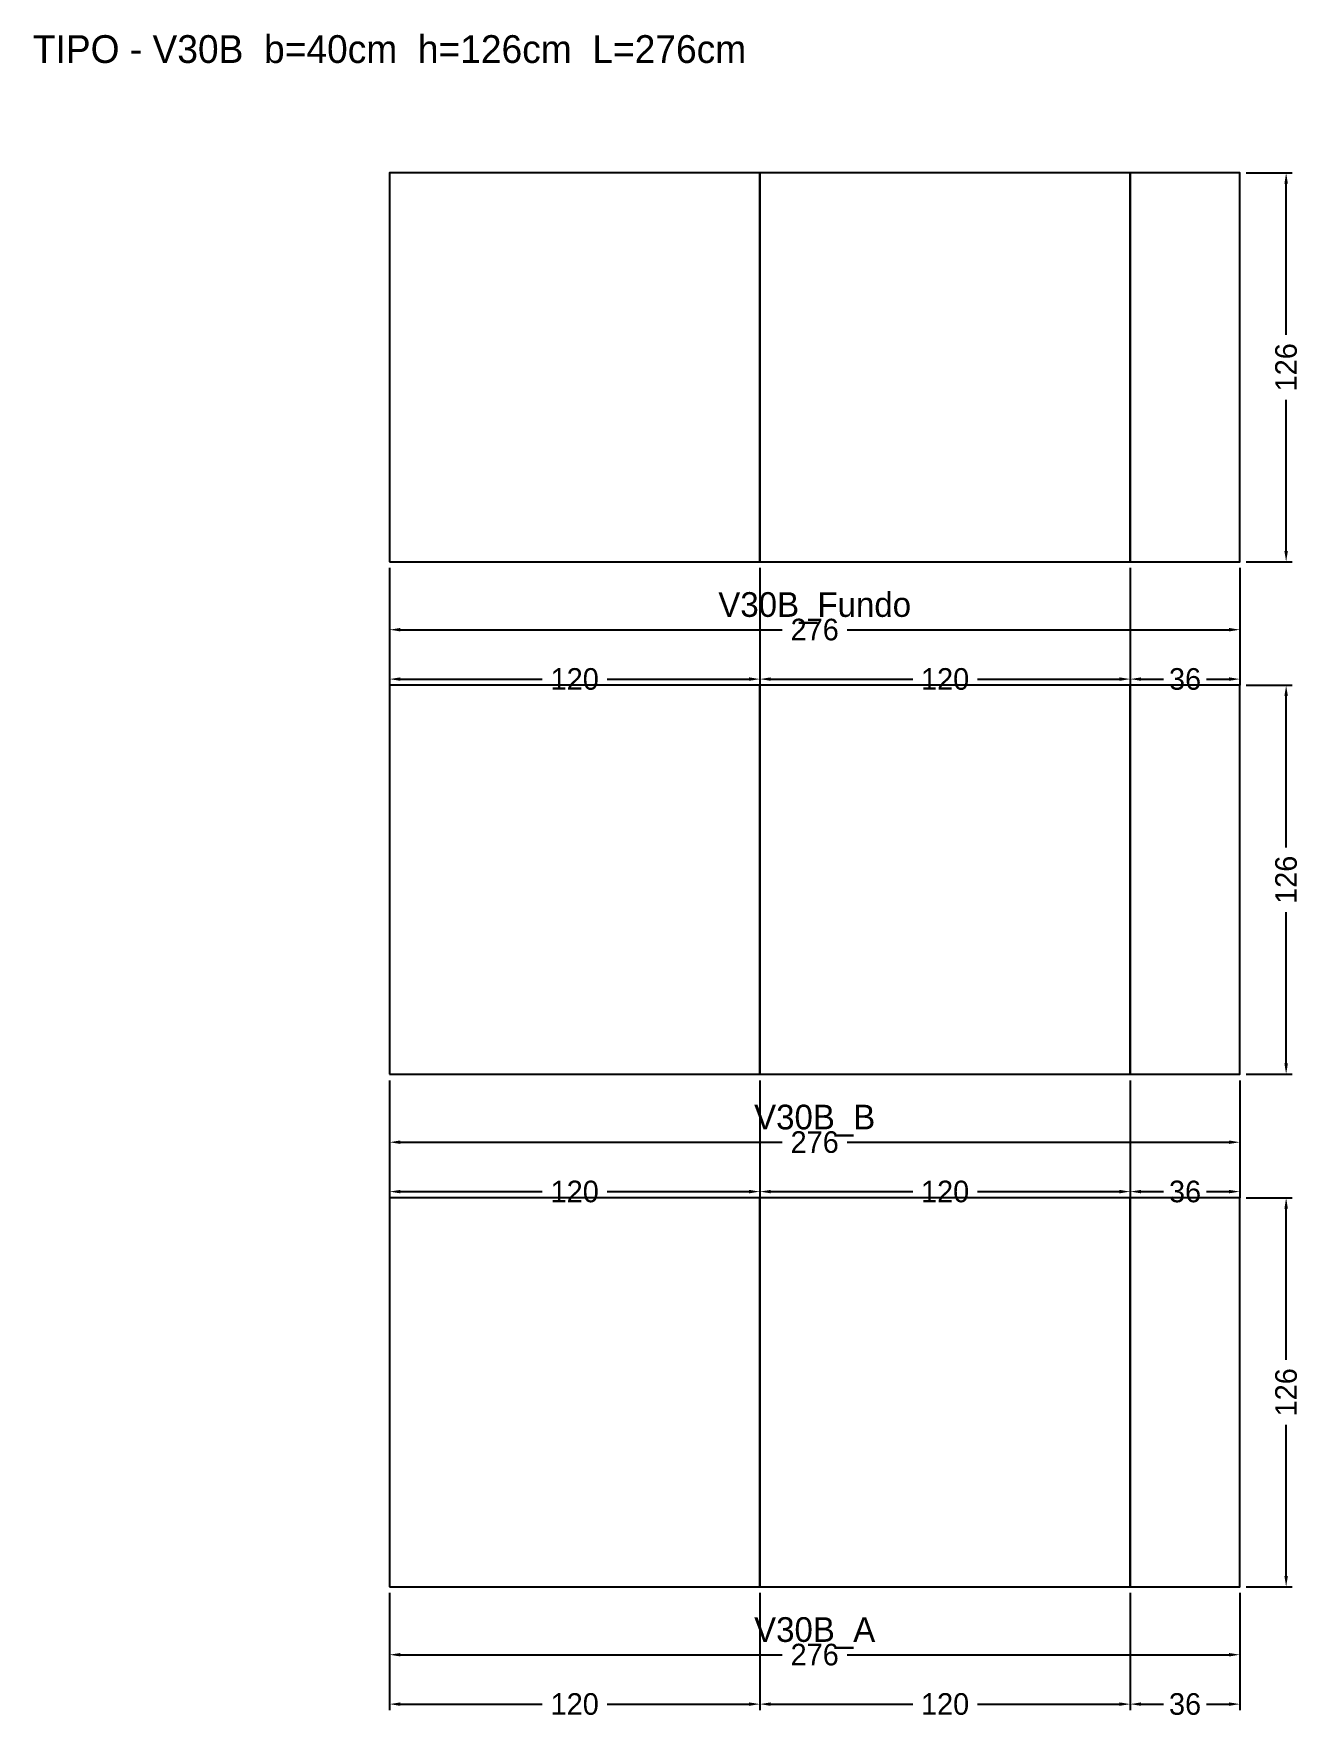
# Model space of a CAD drawing. Header units: metres. Extents: x -115 to 295, y -43 to 503.
import ezdxf

# ---------------------------------------------------------------- set-up
doc = ezdxf.new("R2010")
doc.units = ezdxf.units.M
for name, color, linetype in [('COTA', 3, 'Continuous'), ('NOMENCLATURA', 2, 'Continuous'), ('Paineis', 7, 'Continuous'), ('Texto Secao', 2, 'Continuous')]:
    doc.layers.add(name, color=color, linetype=linetype)
doc.dimstyles.new('COTA_VIG', dxfattribs={"dimtxt": 7, "dimasz": 3.5, "dimexe": 2, "dimexo": 2, "dimgap": 1.5, "dimtad": 1, "dimdec": 1, "dimcen": 2.5, "dimclrd": 3, "dimclre": 3, "dimclrt": 3, "dimazin": 3, "dimtfac": 1, "dimtmove": 0, "dimatfit": 3})

# ---------------------------------------------------------------- blocks, each defined once
blk = doc.blocks.new('_CLOSEDFILLED')
at = {"color": 0, "linetype": 'BYBLOCK'}
blk.add_solid([(-1, 0.16), (0, 0), (-1, -0.16)], dxfattribs=at)
blk = doc.blocks.new('*D1')
at = {"color": 3}
for p, q in [((0, -2), (0, -24)), ((275.5, -2), (275.5, -24)), ((3.5, -22), (127.25, -22)), ((148.25, -22), (272, -22))]:
    blk.add_line(p, q, dxfattribs=at)
at = {"layer": 'Defpoints'}
for p in [(0, 0), (275.5, 0), (0, -22)]:
    blk.add_point(p, dxfattribs=at)
at = {"layer": 'COTA', "color": 3, "xscale": 3.5, "yscale": 3.5, "rotation": 180}
blk.add_blockref('_CLOSEDFILLED', (0, -22), dxfattribs=at)
at = {"layer": 'COTA', "color": 3, "xscale": 3.5, "yscale": 3.5}
blk.add_blockref('_CLOSEDFILLED', (275.5, -22), dxfattribs=at)
at = {"layer": 'COTA', "color": 3, "insert": (137.75, -22), "char_height": 7, "attachment_point": 5}
blk.add_mtext('276', dxfattribs=at)
blk = doc.blocks.new('*D2')
at = {"color": 3}
for p, q in [((0, -2), (0, -40)), ((120, -2), (120, -40)), ((3.5, -38), (49.5, -38)), ((70.5, -38), (116.5, -38))]:
    blk.add_line(p, q, dxfattribs=at)
at = {"layer": 'Defpoints'}
for p in [(0, 0), (120, 0), (0, -38)]:
    blk.add_point(p, dxfattribs=at)
at = {"layer": 'COTA', "color": 3, "xscale": 3.5, "yscale": 3.5, "rotation": 180}
blk.add_blockref('_CLOSEDFILLED', (0, -38), dxfattribs=at)
at = {"layer": 'COTA', "color": 3, "xscale": 3.5, "yscale": 3.5}
blk.add_blockref('_CLOSEDFILLED', (120, -38), dxfattribs=at)
at = {"layer": 'COTA', "color": 3, "insert": (60, -38), "char_height": 7, "attachment_point": 5}
blk.add_mtext('120', dxfattribs=at)
blk = doc.blocks.new('*D3')
at = {"color": 3}
for p, q in [((120, -2), (120, -40)), ((240, -2), (240, -40)), ((123.5, -38), (169.5, -38)), ((190.5, -38), (236.5, -38))]:
    blk.add_line(p, q, dxfattribs=at)
at = {"layer": 'Defpoints'}
for p in [(120, 0), (240, 0), (120, -38)]:
    blk.add_point(p, dxfattribs=at)
at = {"layer": 'COTA', "color": 3, "xscale": 3.5, "yscale": 3.5, "rotation": 180}
blk.add_blockref('_CLOSEDFILLED', (120, -38), dxfattribs=at)
at = {"layer": 'COTA', "color": 3, "xscale": 3.5, "yscale": 3.5}
blk.add_blockref('_CLOSEDFILLED', (240, -38), dxfattribs=at)
at = {"layer": 'COTA', "color": 3, "insert": (180, -38), "char_height": 7, "attachment_point": 5}
blk.add_mtext('120', dxfattribs=at)
blk = doc.blocks.new('*D4')
at = {"color": 3}
for p, q in [((240, -2), (240, -40)), ((275.5, -2), (275.5, -40)), ((243.5, -38), (250.75, -38)), ((264.75, -38), (272, -38))]:
    blk.add_line(p, q, dxfattribs=at)
at = {"layer": 'Defpoints'}
for p in [(240, 0), (275.5, 0), (240, -38)]:
    blk.add_point(p, dxfattribs=at)
at = {"layer": 'COTA', "color": 3, "xscale": 3.5, "yscale": 3.5, "rotation": 180}
blk.add_blockref('_CLOSEDFILLED', (240, -38), dxfattribs=at)
at = {"layer": 'COTA', "color": 3, "xscale": 3.5, "yscale": 3.5}
blk.add_blockref('_CLOSEDFILLED', (275.5, -38), dxfattribs=at)
at = {"layer": 'COTA', "color": 3, "insert": (257.75, -38), "char_height": 7, "attachment_point": 5}
blk.add_mtext('36', dxfattribs=at)
blk = doc.blocks.new('*D5')
at = {"color": 3}
for p, q in [((277.5, 126), (292.5, 126)), ((290.5, 73.5), (290.5, 122.5)), ((290.5, 3.5), (290.5, 52.5)), ((277.5, 0), (292.5, 0))]:
    blk.add_line(p, q, dxfattribs=at)
at = {"layer": 'Defpoints'}
for p in [(275.5, 126), (275.5, 0), (290.5, 0)]:
    blk.add_point(p, dxfattribs=at)
at = {"layer": 'COTA', "color": 3, "xscale": 3.5, "yscale": 3.5}
for p, rotation in [((290.5, 126), 90), ((290.5, 0), 270)]:
    blk.add_blockref('_CLOSEDFILLED', p, dxfattribs=dict(at, rotation=rotation))
at = {"layer": 'COTA', "color": 3, "insert": (290.5, 63), "char_height": 7, "attachment_point": 5, "rotation": 90}
blk.add_mtext('126', dxfattribs=at)
blk = doc.blocks.new('*D6')
at = {"color": 3}
for p, q in [((0, 164), (0, 142)), ((275.5, 164), (275.5, 142)), ((3.5, 144), (127.25, 144)), ((148.25, 144), (272, 144))]:
    blk.add_line(p, q, dxfattribs=at)
at = {"layer": 'Defpoints'}
for p in [(0, 166), (275.5, 166), (0, 144)]:
    blk.add_point(p, dxfattribs=at)
at = {"layer": 'COTA', "color": 3, "xscale": 3.5, "yscale": 3.5, "rotation": 180}
blk.add_blockref('_CLOSEDFILLED', (0, 144), dxfattribs=at)
at = {"layer": 'COTA', "color": 3, "xscale": 3.5, "yscale": 3.5}
blk.add_blockref('_CLOSEDFILLED', (275.5, 144), dxfattribs=at)
at = {"layer": 'COTA', "color": 3, "insert": (137.75, 144), "char_height": 7, "attachment_point": 5}
blk.add_mtext('276', dxfattribs=at)
blk = doc.blocks.new('*D7')
at = {"color": 3}
for p, q in [((0, 164), (0, 126)), ((120, 164), (120, 126)), ((3.5, 128), (49.5, 128)), ((70.5, 128), (116.5, 128))]:
    blk.add_line(p, q, dxfattribs=at)
at = {"layer": 'Defpoints'}
for p in [(0, 166), (120, 166), (0, 128)]:
    blk.add_point(p, dxfattribs=at)
at = {"layer": 'COTA', "color": 3, "xscale": 3.5, "yscale": 3.5, "rotation": 180}
blk.add_blockref('_CLOSEDFILLED', (0, 128), dxfattribs=at)
at = {"layer": 'COTA', "color": 3, "xscale": 3.5, "yscale": 3.5}
blk.add_blockref('_CLOSEDFILLED', (120, 128), dxfattribs=at)
at = {"layer": 'COTA', "color": 3, "insert": (60, 128), "char_height": 7, "attachment_point": 5}
blk.add_mtext('120', dxfattribs=at)
blk = doc.blocks.new('*D8')
at = {"color": 3}
for p, q in [((120, 164), (120, 126)), ((240, 164), (240, 126)), ((123.5, 128), (169.5, 128)), ((190.5, 128), (236.5, 128))]:
    blk.add_line(p, q, dxfattribs=at)
at = {"layer": 'Defpoints'}
for p in [(120, 166), (240, 166), (120, 128)]:
    blk.add_point(p, dxfattribs=at)
at = {"layer": 'COTA', "color": 3, "xscale": 3.5, "yscale": 3.5, "rotation": 180}
blk.add_blockref('_CLOSEDFILLED', (120, 128), dxfattribs=at)
at = {"layer": 'COTA', "color": 3, "xscale": 3.5, "yscale": 3.5}
blk.add_blockref('_CLOSEDFILLED', (240, 128), dxfattribs=at)
at = {"layer": 'COTA', "color": 3, "insert": (180, 128), "char_height": 7, "attachment_point": 5}
blk.add_mtext('120', dxfattribs=at)
blk = doc.blocks.new('*D9')
at = {"color": 3}
for p, q in [((240, 164), (240, 126)), ((275.5, 164), (275.5, 126)), ((243.5, 128), (250.75, 128)), ((264.75, 128), (272, 128))]:
    blk.add_line(p, q, dxfattribs=at)
at = {"layer": 'Defpoints'}
for p in [(240, 166), (275.5, 166), (240, 128)]:
    blk.add_point(p, dxfattribs=at)
at = {"layer": 'COTA', "color": 3, "xscale": 3.5, "yscale": 3.5, "rotation": 180}
blk.add_blockref('_CLOSEDFILLED', (240, 128), dxfattribs=at)
at = {"layer": 'COTA', "color": 3, "xscale": 3.5, "yscale": 3.5}
blk.add_blockref('_CLOSEDFILLED', (275.5, 128), dxfattribs=at)
at = {"layer": 'COTA', "color": 3, "insert": (257.75, 128), "char_height": 7, "attachment_point": 5}
blk.add_mtext('36', dxfattribs=at)
blk = doc.blocks.new('*D10')
at = {"color": 3}
for p, q in [((277.5, 292), (292.5, 292)), ((290.5, 239.5), (290.5, 288.5)), ((290.5, 169.5), (290.5, 218.5)), ((277.5, 166), (292.5, 166))]:
    blk.add_line(p, q, dxfattribs=at)
at = {"layer": 'Defpoints'}
for p in [(275.5, 292), (275.5, 166), (290.5, 166)]:
    blk.add_point(p, dxfattribs=at)
at = {"layer": 'COTA', "color": 3, "xscale": 3.5, "yscale": 3.5}
for p, rotation in [((290.5, 292), 90), ((290.5, 166), 270)]:
    blk.add_blockref('_CLOSEDFILLED', p, dxfattribs=dict(at, rotation=rotation))
at = {"layer": 'COTA', "color": 3, "insert": (290.5, 229), "char_height": 7, "attachment_point": 5, "rotation": 90}
blk.add_mtext('126', dxfattribs=at)
blk = doc.blocks.new('*D11')
at = {"color": 3}
for p, q in [((0, 330), (0, 308)), ((275.5, 330), (275.5, 308)), ((3.5, 310), (127.25, 310)), ((148.25, 310), (272, 310))]:
    blk.add_line(p, q, dxfattribs=at)
at = {"layer": 'Defpoints'}
for p in [(0, 332), (275.5, 332), (0, 310)]:
    blk.add_point(p, dxfattribs=at)
at = {"layer": 'COTA', "color": 3, "xscale": 3.5, "yscale": 3.5, "rotation": 180}
blk.add_blockref('_CLOSEDFILLED', (0, 310), dxfattribs=at)
at = {"layer": 'COTA', "color": 3, "xscale": 3.5, "yscale": 3.5}
blk.add_blockref('_CLOSEDFILLED', (275.5, 310), dxfattribs=at)
at = {"layer": 'COTA', "color": 3, "insert": (137.75, 310), "char_height": 7, "attachment_point": 5}
blk.add_mtext('276', dxfattribs=at)
blk = doc.blocks.new('*D12')
at = {"color": 3}
for p, q in [((0, 330), (0, 292)), ((120, 330), (120, 292)), ((3.5, 294), (49.5, 294)), ((70.5, 294), (116.5, 294))]:
    blk.add_line(p, q, dxfattribs=at)
at = {"layer": 'Defpoints'}
for p in [(0, 332), (120, 332), (0, 294)]:
    blk.add_point(p, dxfattribs=at)
at = {"layer": 'COTA', "color": 3, "xscale": 3.5, "yscale": 3.5, "rotation": 180}
blk.add_blockref('_CLOSEDFILLED', (0, 294), dxfattribs=at)
at = {"layer": 'COTA', "color": 3, "xscale": 3.5, "yscale": 3.5}
blk.add_blockref('_CLOSEDFILLED', (120, 294), dxfattribs=at)
at = {"layer": 'COTA', "color": 3, "insert": (60, 294), "char_height": 7, "attachment_point": 5}
blk.add_mtext('120', dxfattribs=at)
blk = doc.blocks.new('*D13')
at = {"color": 3}
for p, q in [((120, 330), (120, 292)), ((240, 330), (240, 292)), ((123.5, 294), (169.5, 294)), ((190.5, 294), (236.5, 294))]:
    blk.add_line(p, q, dxfattribs=at)
at = {"layer": 'Defpoints'}
for p in [(120, 332), (240, 332), (120, 294)]:
    blk.add_point(p, dxfattribs=at)
at = {"layer": 'COTA', "color": 3, "xscale": 3.5, "yscale": 3.5, "rotation": 180}
blk.add_blockref('_CLOSEDFILLED', (120, 294), dxfattribs=at)
at = {"layer": 'COTA', "color": 3, "xscale": 3.5, "yscale": 3.5}
blk.add_blockref('_CLOSEDFILLED', (240, 294), dxfattribs=at)
at = {"layer": 'COTA', "color": 3, "insert": (180, 294), "char_height": 7, "attachment_point": 5}
blk.add_mtext('120', dxfattribs=at)
blk = doc.blocks.new('*D14')
at = {"color": 3}
for p, q in [((240, 330), (240, 292)), ((275.5, 330), (275.5, 292)), ((243.5, 294), (250.75, 294)), ((264.75, 294), (272, 294))]:
    blk.add_line(p, q, dxfattribs=at)
at = {"layer": 'Defpoints'}
for p in [(240, 332), (275.5, 332), (240, 294)]:
    blk.add_point(p, dxfattribs=at)
at = {"layer": 'COTA', "color": 3, "xscale": 3.5, "yscale": 3.5, "rotation": 180}
blk.add_blockref('_CLOSEDFILLED', (240, 294), dxfattribs=at)
at = {"layer": 'COTA', "color": 3, "xscale": 3.5, "yscale": 3.5}
blk.add_blockref('_CLOSEDFILLED', (275.5, 294), dxfattribs=at)
at = {"layer": 'COTA', "color": 3, "insert": (257.75, 294), "char_height": 7, "attachment_point": 5}
blk.add_mtext('36', dxfattribs=at)
blk = doc.blocks.new('*D15')
at = {"color": 3}
for p, q in [((277.5, 458), (292.5, 458)), ((290.5, 405.5), (290.5, 454.5)), ((290.5, 335.5), (290.5, 384.5)), ((277.5, 332), (292.5, 332))]:
    blk.add_line(p, q, dxfattribs=at)
at = {"layer": 'Defpoints'}
for p in [(275.5, 458), (275.5, 332), (290.5, 332)]:
    blk.add_point(p, dxfattribs=at)
at = {"layer": 'COTA', "color": 3, "xscale": 3.5, "yscale": 3.5}
for p, rotation in [((290.5, 458), 90), ((290.5, 332), 270)]:
    blk.add_blockref('_CLOSEDFILLED', p, dxfattribs=dict(at, rotation=rotation))
at = {"layer": 'COTA', "color": 3, "insert": (290.5, 395), "char_height": 7, "attachment_point": 5, "rotation": 90}
blk.add_mtext('126', dxfattribs=at)

msp = doc.modelspace()

# ---------------------------------------------------------------- linework, layer by layer
at = {"layer": 'Paineis'}
for points in [[(0, 332), (120, 332), (120, 458), (0, 458)], [(120, 332), (240, 332), (240, 458), (120, 458)], [(240, 332), (275.5, 332), (275.5, 458), (240, 458)], [(0, 166), (120, 166), (120, 292), (0, 292)], [(120, 166), (240, 166), (240, 292), (120, 292)], [(240, 166), (275.5, 166), (275.5, 292), (240, 292)], [(0, 0), (120, 0), (120, 126), (0, 126)], [(120, 0), (240, 0), (240, 126), (120, 126)], [(240, 0), (275.5, 0), (275.5, 126), (240, 126)]]:
    msp.add_lwpolyline(points, close=True, dxfattribs=at)

# ---------------------------------------------------------------- texts
at = {"layer": 'NOMENCLATURA', "insert": (0, 498), "char_height": 9, "width": 295.5, "attachment_point": 5}
msp.add_mtext('TIPO - V30B  b=40cm  h=126cm  L=276cm', dxfattribs=at)
at = {"layer": 'Texto Secao', "char_height": 8, "width": 295.5, "attachment_point": 5}
for s, insert in [('V30B_Fundo', (137.75, 317)), ('V30B_B', (137.75, 151)), ('V30B_A', (137.75, -15))]:
    msp.add_mtext(s, dxfattribs=dict(at, insert=insert))

# ---------------------------------------------------------------- dimensions: what is measured, and where the dimension line sits
at = {"layer": 'COTA'}
for base, p1, p2, picture, middle in [((290.5, 332), (275.5, 332), (275.5, 458), '*D15', (290.5, 395)), ((290.5, 166), (275.5, 166), (275.5, 292), '*D10', (290.5, 229)), ((290.5, 0), (275.5, 0), (275.5, 126), '*D5', (290.5, 63))]:
    dim = msp.add_linear_dim(base=base, p1=p1, p2=p2, angle=90, dimstyle='COTA_VIG', dxfattribs=at)
    dim.commit()
    dim.dimension.update_dxf_attribs({"geometry": picture, "text_midpoint": middle})
for base, p1, p2, picture, middle in [((0, 310), (0, 332), (275.5, 332), '*D11', (137.75, 310)), ((0, 294), (0, 332), (120, 332), '*D12', (60, 294)), ((120, 294), (120, 332), (240, 332), '*D13', (180, 294)), ((240, 294), (240, 332), (275.5, 332), '*D14', (257.75, 294)), ((0, 144), (0, 166), (275.5, 166), '*D6', (137.75, 144)), ((0, 128), (0, 166), (120, 166), '*D7', (60, 128)), ((120, 128), (120, 166), (240, 166), '*D8', (180, 128)), ((240, 128), (240, 166), (275.5, 166), '*D9', (257.75, 128)), ((0, -22), (0, 0), (275.5, 0), '*D1', (137.75, -22)), ((0, -38), (0, 0), (120, 0), '*D2', (60, -38)), ((120, -38), (120, 0), (240, 0), '*D3', (180, -38)), ((240, -38), (240, 0), (275.5, 0), '*D4', (257.75, -38))]:
    dim = msp.add_linear_dim(base=base, p1=p1, p2=p2, dimstyle='COTA_VIG', dxfattribs=at)
    dim.commit()
    dim.dimension.update_dxf_attribs({"geometry": picture, "text_midpoint": middle})

doc.saveas('drawing.dxf')
